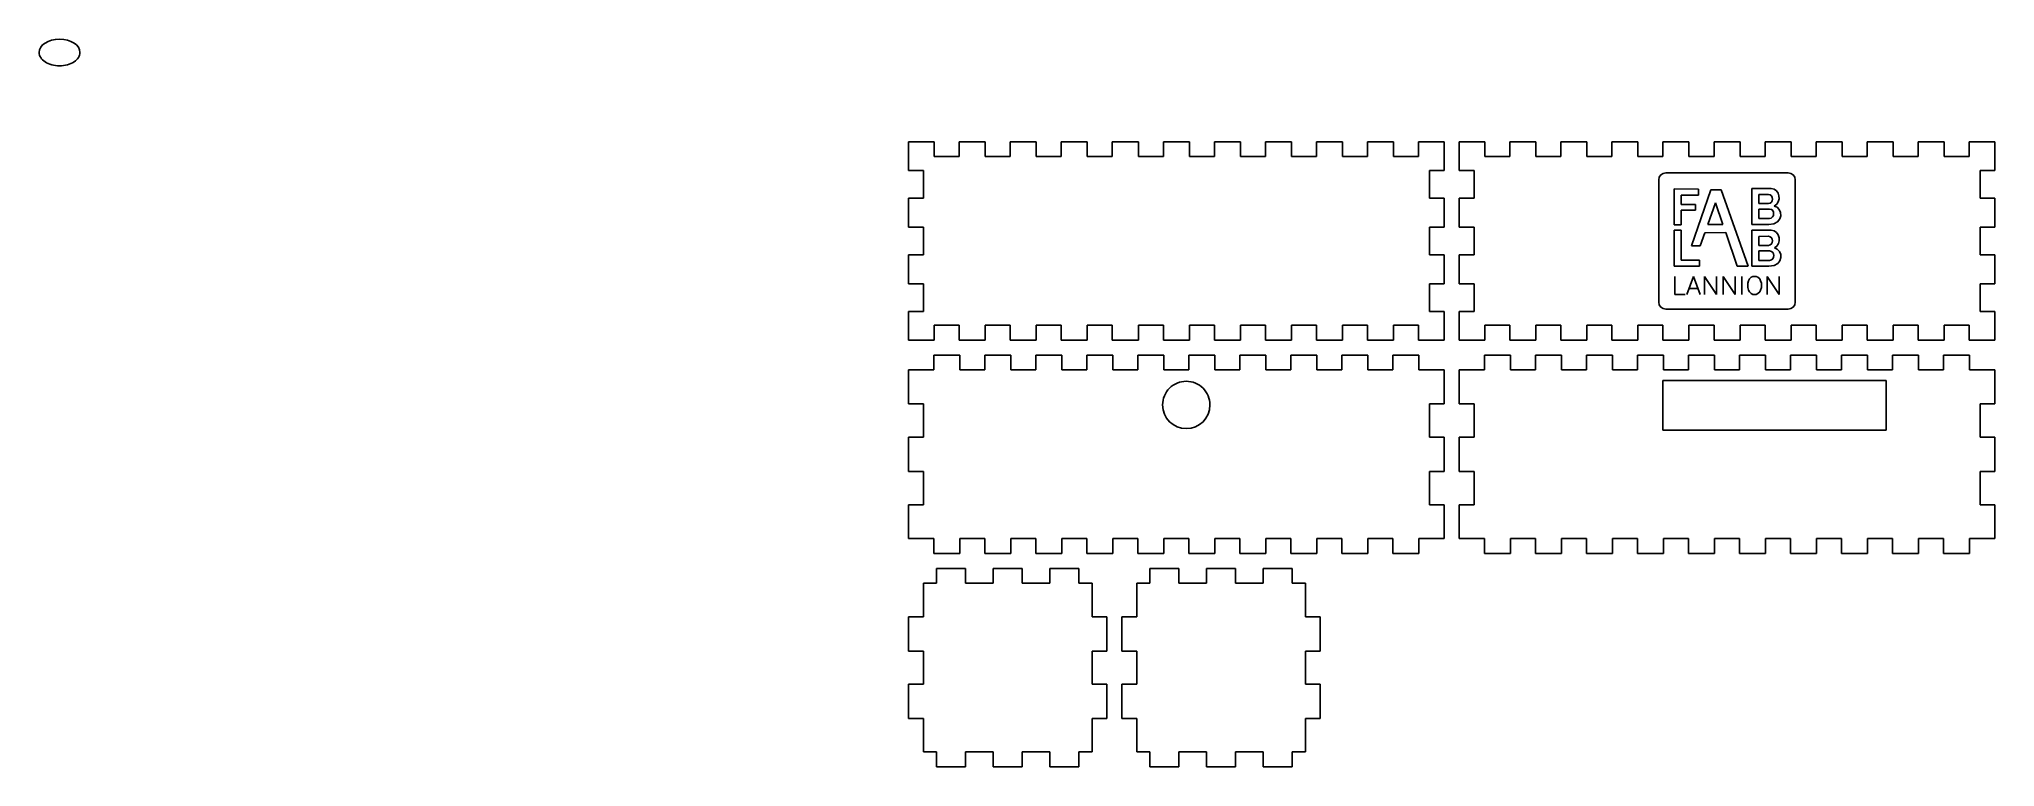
# Model space of a CAD drawing. Extents: x 27 to 421, y -55 to 92.
import ezdxf

# ---------------------------------------------------------------- set-up
doc = ezdxf.new("R2010")
doc.units = 0
doc.layers.add('Calque_1', color=7, linetype='CONTINUOUS')

msp = doc.modelspace()

# ---------------------------------------------------------------- linework, layer by layer
at = {"layer": 'Calque_1', "color": 7}
for p, q in [((35.45296, 89.4948), (35.45296, 89.4948)), ((353.697192, 63.814356), (353.697192, 39.17396)), ((379.807668, 65.232401), (355.115234, 65.232401)), ((381.225688, 39.17396), (381.225688, 63.814356)), ((356.828748, 61.972466), (361.699371, 61.965431)), ((356.828748, 54.713564), (356.828748, 61.972466)), ((358.247019, 60.729395), (358.243341, 58.863077)), ((361.703048, 60.722361), (358.247019, 60.729395)), ((364.230674, 61.817889), (360.321193, 50.487747)), ((361.699371, 61.965431), (361.703048, 60.722361)), ((363.609318, 54.832283), (365.115507, 59.197645)), ((366.268726, 61.822776), (364.230674, 61.817889)), ((365.115507, 59.197677), (366.627816, 54.839623)), ((365.115507, 59.197645), (365.115507, 59.197677)), ((366.268726, 61.821485), (366.268726, 61.822776)), ((371.740769, 46.388271), (366.268726, 61.821485)), ((372.439254, 62.070485), (372.448086, 54.815287)), ((376.340449, 62.070185), (372.439254, 62.070485)), ((373.8621, 60.852301), (375.802162, 60.853524)), ((373.8621, 59.038511), (373.8621, 60.852301)), ((358.243341, 58.863077), (361.128655, 58.859406)), ((361.128655, 57.717902), (358.246853, 57.717902)), ((358.246853, 57.717902), (358.246853, 54.713564)), ((361.128655, 58.859406), (361.128655, 57.717902)), ((373.86088, 56.01265), (373.868241, 57.920793)), ((376.026417, 56.01265), (373.86088, 56.01265)), ((375.802162, 59.038511), (373.8621, 59.038511)), ((373.868241, 57.920793), (376.026417, 57.920793)), ((356.825071, 53.642291), (358.225752, 53.642291)), ((356.828614, 46.39755), (356.825071, 53.642291)), ((358.246853, 54.713564), (356.828748, 54.713564)), ((358.225752, 53.642291), (358.225752, 47.633586)), ((362.084759, 50.487747), (363.014901, 53.16678)), ((363.014901, 53.16678), (367.205051, 53.176559)), ((366.627816, 54.839623), (363.609318, 54.832283)), ((367.205051, 53.176559), (369.500502, 46.391948)), ((372.448086, 54.815287), (375.886977, 54.818654)), ((376.374497, 53.645968), (372.47368, 53.64596)), ((372.47368, 53.64596), (372.482197, 46.390726)), ((373.896527, 52.427776), (375.836525, 52.428999)), ((373.896527, 50.613978), (373.896527, 52.427776)), ((358.225752, 47.633586), (361.937382, 47.633586)), ((360.321193, 50.487747), (362.084759, 50.487747)), ((361.937382, 47.633586), (361.937382, 46.39755)), ((373.895307, 47.588119), (373.902646, 49.496299)), ((376.060843, 47.588119), (373.895307, 47.588119)), ((375.836525, 50.613978), (373.896527, 50.613978)), ((373.902646, 49.496299), (376.060843, 49.496299)), ((361.937382, 46.39755), (356.828614, 46.39755)), ((356.94348, 44.350669), (356.94348, 40.699578)), ((360.706002, 44.350669), (359.337812, 40.699578)), ((360.706002, 44.350669), (362.074192, 40.699578)), ((362.929311, 44.350669), (362.929311, 40.699578)), ((362.929311, 44.350669), (365.323643, 40.699578)), ((365.323643, 44.350669), (365.323643, 40.699578)), ((366.691833, 44.350669), (366.691833, 40.699578)), ((366.691833, 44.350669), (369.086166, 40.699578)), ((369.086166, 44.350669), (369.086166, 40.699578)), ((369.500502, 46.391948), (371.740769, 46.388271)), ((370.454356, 44.350669), (370.454356, 40.699578)), ((371.822546, 43.481362), (371.651522, 42.959777)), ((371.993569, 43.829084), (371.822546, 43.481362)), ((372.335617, 44.176807), (371.993569, 43.829084)), ((372.677664, 44.350669), (372.335617, 44.176807)), ((372.482197, 46.390726), (375.921024, 46.394404)), ((373.361759, 44.350669), (372.677664, 44.350669)), ((373.703807, 44.176807), (373.361759, 44.350669)), ((374.045854, 43.829084), (373.703807, 44.176807)), ((374.216878, 43.481362), (374.045854, 43.829084)), ((374.387902, 42.959777), (374.216878, 43.481362)), ((375.585068, 44.350669), (375.585068, 40.699578)), ((375.585068, 44.350669), (377.9794, 40.699578)), ((377.9794, 44.350669), (377.9794, 40.699578)), ((356.94348, 40.699578), (358.995765, 40.699578)), ((359.850883, 41.916608), (361.561121, 41.916608)), ((371.651522, 42.959777), (371.651522, 42.09047)), ((371.651522, 42.09047), (371.822546, 41.568886)), ((371.822546, 41.568886), (371.993569, 41.221163)), ((371.993569, 41.221163), (372.335617, 40.87344)), ((372.335617, 40.87344), (372.677664, 40.699578)), ((372.677664, 40.699578), (373.361759, 40.699578)), ((373.361759, 40.699578), (373.703807, 40.87344)), ((373.703807, 40.87344), (374.045854, 41.221163)), ((374.045854, 41.221163), (374.216878, 41.568886)), ((374.216878, 41.568886), (374.387902, 42.09047)), ((374.387902, 42.09047), (374.387902, 42.959777)), ((355.115234, 37.755971), (379.807668, 37.755971)), ((354.55026, 23.3775), (399.55026, 23.3775)), ((354.55026, 13.3775), (354.55026, 23.3775)), ((399.55026, 23.3775), (399.55026, 13.3775)), ((263.23021, 18.44122), (263.23021, 18.44122)), ((399.55026, 13.3775), (354.55026, 13.3775))]:
    msp.add_line(p, q, dxfattribs=at)
at = {"layer": 'Calque_1', "color": 1}
for p, q in [((202.46144, 71.49419), (207.654297, 71.49419)), ((202.46144, 65.729904), (202.46144, 71.49419)), ((207.654297, 71.49419), (207.654297, 68.49419)), ((212.697154, 68.49419), (212.697154, 71.49419)), ((212.697154, 71.49419), (217.940011, 71.49419)), ((217.940011, 71.49419), (217.940011, 68.49419)), ((222.982869, 68.49419), (222.982869, 71.49419)), ((222.982869, 71.49419), (228.225726, 71.49419)), ((228.225726, 71.49419), (228.225726, 68.49419)), ((233.268583, 68.49419), (233.268583, 71.49419)), ((233.268583, 71.49419), (238.51144, 71.49419)), ((238.51144, 71.49419), (238.51144, 68.49419)), ((243.554297, 68.49419), (243.554297, 71.49419)), ((243.554297, 71.49419), (248.797154, 71.49419)), ((248.797154, 71.49419), (248.797154, 68.49419)), ((253.840011, 68.49419), (253.840011, 71.49419)), ((253.840011, 71.49419), (259.082869, 71.49419)), ((259.082869, 71.49419), (259.082869, 68.49419)), ((264.125726, 68.49419), (264.125726, 71.49419)), ((264.125726, 71.49419), (269.368583, 71.49419)), ((269.368583, 71.49419), (269.368583, 68.49419)), ((274.41144, 68.49419), (274.41144, 71.49419)), ((274.41144, 71.49419), (279.654297, 71.49419)), ((279.654297, 71.49419), (279.654297, 68.49419)), ((284.697154, 68.49419), (284.697154, 71.49419)), ((284.697154, 71.49419), (289.940011, 71.49419)), ((289.940011, 71.49419), (289.940011, 68.49419)), ((294.982869, 68.49419), (294.982869, 71.49419)), ((294.982869, 71.49419), (300.225726, 71.49419)), ((300.225726, 71.49419), (300.225726, 68.49419)), ((305.26858, 68.49419), (305.26858, 71.49419)), ((305.26858, 71.49419), (310.46144, 71.49419)), ((310.46144, 71.49419), (310.46144, 65.729904)), ((313.46144, 71.49419), (318.654297, 71.49419)), ((313.46144, 65.729904), (313.46144, 71.49419)), ((318.654297, 71.49419), (318.654297, 68.49419)), ((323.697154, 68.49419), (323.697154, 71.49419)), ((323.697154, 71.49419), (328.940011, 71.49419)), ((328.940011, 71.49419), (328.940011, 68.49419)), ((333.982869, 68.49419), (333.982869, 71.49419)), ((333.982869, 71.49419), (339.225726, 71.49419)), ((339.225726, 71.49419), (339.225726, 68.49419)), ((344.268583, 68.49419), (344.268583, 71.49419)), ((344.268583, 71.49419), (349.51144, 71.49419)), ((349.51144, 71.49419), (349.51144, 68.49419)), ((354.554297, 68.49419), (354.554297, 71.49419)), ((354.554297, 71.49419), (359.797154, 71.49419)), ((359.797154, 71.49419), (359.797154, 68.49419)), ((364.840011, 68.49419), (364.840011, 71.49419)), ((364.840011, 71.49419), (370.082869, 71.49419)), ((370.082869, 71.49419), (370.082869, 68.49419)), ((375.125726, 68.49419), (375.125726, 71.49419)), ((375.125726, 71.49419), (380.368583, 71.49419)), ((380.368583, 71.49419), (380.368583, 68.49419)), ((385.41144, 68.49419), (385.41144, 71.49419)), ((385.41144, 71.49419), (390.654297, 71.49419)), ((390.654297, 71.49419), (390.654297, 68.49419)), ((395.697154, 68.49419), (395.697154, 71.49419)), ((395.697154, 71.49419), (400.940011, 71.49419)), ((400.940011, 71.49419), (400.940011, 68.49419)), ((405.982869, 68.49419), (405.982869, 71.49419)), ((405.982869, 71.49419), (411.225726, 71.49419)), ((411.225726, 71.49419), (411.225726, 68.49419)), ((416.26858, 68.49419), (416.26858, 71.49419)), ((416.26858, 71.49419), (421.46144, 71.49419)), ((421.46144, 71.49419), (421.46144, 65.729904)), ((207.654297, 68.49419), (212.697154, 68.49419)), ((217.940011, 68.49419), (222.982869, 68.49419)), ((228.225726, 68.49419), (233.268583, 68.49419)), ((238.51144, 68.49419), (243.554297, 68.49419)), ((248.797154, 68.49419), (253.840011, 68.49419)), ((259.082869, 68.49419), (264.125726, 68.49419)), ((269.368583, 68.49419), (274.41144, 68.49419)), ((279.654297, 68.49419), (284.697154, 68.49419)), ((289.940011, 68.49419), (294.982869, 68.49419)), ((300.225726, 68.49419), (305.26858, 68.49419)), ((318.654297, 68.49419), (323.697154, 68.49419)), ((328.940011, 68.49419), (333.982869, 68.49419)), ((339.225726, 68.49419), (344.268583, 68.49419)), ((349.51144, 68.49419), (354.554297, 68.49419)), ((359.797154, 68.49419), (364.840011, 68.49419)), ((370.082869, 68.49419), (375.125726, 68.49419)), ((380.368583, 68.49419), (385.41144, 68.49419)), ((390.654297, 68.49419), (395.697154, 68.49419)), ((400.940011, 68.49419), (405.982869, 68.49419)), ((411.225726, 68.49419), (416.26858, 68.49419)), ((205.46144, 65.729904), (202.46144, 65.729904)), ((205.46144, 60.115619), (205.46144, 65.729904)), ((310.46144, 65.729904), (307.46144, 65.729904)), ((307.46144, 65.729904), (307.46144, 60.115619)), ((316.46144, 65.729904), (313.46144, 65.729904)), ((316.46144, 60.115619), (316.46144, 65.729904)), ((421.46144, 65.729904), (418.46144, 65.729904)), ((418.46144, 65.729904), (418.46144, 60.115619)), ((202.46144, 54.301333), (202.46144, 60.115619)), ((202.46144, 60.115619), (205.46144, 60.115619)), ((307.46144, 60.115619), (310.46144, 60.115619)), ((310.46144, 60.115619), (310.46144, 54.301333)), ((313.46144, 54.301333), (313.46144, 60.115619)), ((313.46144, 60.115619), (316.46144, 60.115619)), ((418.46144, 60.115619), (421.46144, 60.115619)), ((421.46144, 60.115619), (421.46144, 54.301333)), ((205.46144, 54.301333), (202.46144, 54.301333)), ((205.46144, 48.687047), (205.46144, 54.301333)), ((310.46144, 54.301333), (307.46144, 54.301333)), ((307.46144, 54.301333), (307.46144, 48.687047)), ((316.46144, 54.301333), (313.46144, 54.301333)), ((316.46144, 48.687047), (316.46144, 54.301333)), ((421.46144, 54.301333), (418.46144, 54.301333)), ((418.46144, 54.301333), (418.46144, 48.687047)), ((202.46144, 42.872761), (202.46144, 48.687047)), ((202.46144, 48.687047), (205.46144, 48.687047)), ((307.46144, 48.687047), (310.46144, 48.687047)), ((310.46144, 48.687047), (310.46144, 42.872761)), ((313.46144, 42.872761), (313.46144, 48.687047)), ((313.46144, 48.687047), (316.46144, 48.687047)), ((418.46144, 48.687047), (421.46144, 48.687047)), ((421.46144, 48.687047), (421.46144, 42.872761)), ((205.46144, 42.872761), (202.46144, 42.872761)), ((205.46144, 37.258476), (205.46144, 42.872761)), ((310.46144, 42.872761), (307.46144, 42.872761)), ((307.46144, 42.872761), (307.46144, 37.258476)), ((316.46144, 42.872761), (313.46144, 42.872761)), ((316.46144, 37.258476), (316.46144, 42.872761)), ((421.46144, 42.872761), (418.46144, 42.872761)), ((418.46144, 42.872761), (418.46144, 37.258476)), ((202.46144, 31.49419), (202.46144, 37.258476)), ((202.46144, 37.258476), (205.46144, 37.258476)), ((307.46144, 37.258476), (310.46144, 37.258476)), ((310.46144, 37.258476), (310.46144, 31.49419)), ((313.46144, 31.49419), (313.46144, 37.258476)), ((313.46144, 37.258476), (316.46144, 37.258476)), ((418.46144, 37.258476), (421.46144, 37.258476)), ((421.46144, 37.258476), (421.46144, 31.49419)), ((212.697154, 34.49419), (207.654297, 34.49419)), ((207.654297, 34.49419), (207.654297, 31.49419)), ((212.697154, 31.49419), (212.697154, 34.49419)), ((222.982869, 34.49419), (217.940011, 34.49419)), ((217.940011, 34.49419), (217.940011, 31.49419)), ((222.982869, 31.49419), (222.982869, 34.49419)), ((233.268583, 34.49419), (228.225726, 34.49419)), ((228.225726, 34.49419), (228.225726, 31.49419)), ((233.268583, 31.49419), (233.268583, 34.49419)), ((243.554297, 34.49419), (238.51144, 34.49419)), ((238.51144, 34.49419), (238.51144, 31.49419)), ((243.554297, 31.49419), (243.554297, 34.49419)), ((253.840011, 34.49419), (248.797154, 34.49419)), ((248.797154, 34.49419), (248.797154, 31.49419)), ((253.840011, 31.49419), (253.840011, 34.49419)), ((264.125726, 34.49419), (259.082869, 34.49419)), ((259.082869, 34.49419), (259.082869, 31.49419)), ((264.125726, 31.49419), (264.125726, 34.49419)), ((274.41144, 34.49419), (269.368583, 34.49419)), ((269.368583, 34.49419), (269.368583, 31.49419)), ((274.41144, 31.49419), (274.41144, 34.49419)), ((284.697154, 34.49419), (279.654297, 34.49419)), ((279.654297, 34.49419), (279.654297, 31.49419)), ((284.697154, 31.49419), (284.697154, 34.49419)), ((294.982869, 34.49419), (289.940011, 34.49419)), ((289.940011, 34.49419), (289.940011, 31.49419)), ((294.982869, 31.49419), (294.982869, 34.49419)), ((305.26858, 34.49419), (300.225726, 34.49419)), ((300.225726, 34.49419), (300.225726, 31.49419)), ((305.26858, 31.49419), (305.26858, 34.49419)), ((323.697154, 34.49419), (318.654297, 34.49419)), ((318.654297, 34.49419), (318.654297, 31.49419)), ((323.697154, 31.49419), (323.697154, 34.49419)), ((333.982869, 34.49419), (328.940011, 34.49419)), ((328.940011, 34.49419), (328.940011, 31.49419)), ((333.982869, 31.49419), (333.982869, 34.49419)), ((344.268583, 34.49419), (339.225726, 34.49419)), ((339.225726, 34.49419), (339.225726, 31.49419)), ((344.268583, 31.49419), (344.268583, 34.49419)), ((354.554297, 34.49419), (349.51144, 34.49419)), ((349.51144, 34.49419), (349.51144, 31.49419)), ((354.554297, 31.49419), (354.554297, 34.49419)), ((364.840011, 34.49419), (359.797154, 34.49419)), ((359.797154, 34.49419), (359.797154, 31.49419)), ((364.840011, 31.49419), (364.840011, 34.49419)), ((375.125726, 34.49419), (370.082869, 34.49419)), ((370.082869, 34.49419), (370.082869, 31.49419)), ((375.125726, 31.49419), (375.125726, 34.49419)), ((385.41144, 34.49419), (380.368583, 34.49419)), ((380.368583, 34.49419), (380.368583, 31.49419)), ((385.41144, 31.49419), (385.41144, 34.49419)), ((395.697154, 34.49419), (390.654297, 34.49419)), ((390.654297, 34.49419), (390.654297, 31.49419)), ((395.697154, 31.49419), (395.697154, 34.49419)), ((405.982869, 34.49419), (400.940011, 34.49419)), ((400.940011, 34.49419), (400.940011, 31.49419)), ((405.982869, 31.49419), (405.982869, 34.49419)), ((416.26858, 34.49419), (411.225726, 34.49419)), ((411.225726, 34.49419), (411.225726, 31.49419)), ((416.26858, 31.49419), (416.26858, 34.49419)), ((207.654297, 31.49419), (202.46144, 31.49419)), ((207.554297, 25.49419), (207.554297, 28.49419)), ((207.554297, 28.49419), (212.797154, 28.49419)), ((217.940011, 31.49419), (212.697154, 31.49419)), ((212.797154, 28.49419), (212.797154, 25.49419)), ((217.840011, 25.49419), (217.840011, 28.49419)), ((217.840011, 28.49419), (223.082869, 28.49419)), ((228.225726, 31.49419), (222.982869, 31.49419)), ((223.082869, 28.49419), (223.082869, 25.49419)), ((228.125726, 25.49419), (228.125726, 28.49419)), ((228.125726, 28.49419), (233.368583, 28.49419)), ((238.51144, 31.49419), (233.268583, 31.49419)), ((233.368583, 28.49419), (233.368583, 25.49419)), ((238.41144, 25.49419), (238.41144, 28.49419)), ((238.41144, 28.49419), (243.654297, 28.49419)), ((248.797154, 31.49419), (243.554297, 31.49419)), ((243.654297, 28.49419), (243.654297, 25.49419)), ((248.697154, 25.49419), (248.697154, 28.49419)), ((248.697154, 28.49419), (253.940011, 28.49419)), ((259.082869, 31.49419), (253.840011, 31.49419)), ((253.940011, 28.49419), (253.940011, 25.49419)), ((258.982869, 25.49419), (258.982869, 28.49419)), ((258.982869, 28.49419), (264.225726, 28.49419)), ((269.368583, 31.49419), (264.125726, 31.49419)), ((264.225726, 28.49419), (264.225726, 25.49419)), ((269.268583, 25.49419), (269.268583, 28.49419)), ((269.268583, 28.49419), (274.51144, 28.49419)), ((279.654297, 31.49419), (274.41144, 31.49419)), ((274.51144, 28.49419), (274.51144, 25.49419)), ((279.554297, 25.49419), (279.554297, 28.49419)), ((279.554297, 28.49419), (284.797154, 28.49419)), ((289.940011, 31.49419), (284.697154, 31.49419)), ((284.797154, 28.49419), (284.797154, 25.49419)), ((289.840011, 25.49419), (289.840011, 28.49419)), ((289.840011, 28.49419), (295.082869, 28.49419)), ((300.225726, 31.49419), (294.982869, 31.49419)), ((295.082869, 28.49419), (295.082869, 25.49419)), ((300.125726, 25.49419), (300.125726, 28.49419)), ((300.125726, 28.49419), (305.36858, 28.49419)), ((310.46144, 31.49419), (305.26858, 31.49419)), ((305.36858, 28.49419), (305.36858, 25.49419)), ((318.654297, 31.49419), (313.46144, 31.49419)), ((318.554297, 25.49419), (318.554297, 28.49419)), ((318.554297, 28.49419), (323.797154, 28.49419)), ((328.940011, 31.49419), (323.697154, 31.49419)), ((323.797154, 28.49419), (323.797154, 25.49419)), ((328.840011, 25.49419), (328.840011, 28.49419)), ((328.840011, 28.49419), (334.082869, 28.49419)), ((339.225726, 31.49419), (333.982869, 31.49419)), ((334.082869, 28.49419), (334.082869, 25.49419)), ((339.125726, 25.49419), (339.125726, 28.49419)), ((339.125726, 28.49419), (344.368583, 28.49419)), ((349.51144, 31.49419), (344.268583, 31.49419)), ((344.368583, 28.49419), (344.368583, 25.49419)), ((349.41144, 25.49419), (349.41144, 28.49419)), ((349.41144, 28.49419), (354.654297, 28.49419)), ((359.797154, 31.49419), (354.554297, 31.49419)), ((354.654297, 28.49419), (354.654297, 25.49419)), ((359.697154, 25.49419), (359.697154, 28.49419)), ((359.697154, 28.49419), (364.940011, 28.49419)), ((370.082869, 31.49419), (364.840011, 31.49419)), ((364.940011, 28.49419), (364.940011, 25.49419)), ((369.982869, 25.49419), (369.982869, 28.49419)), ((369.982869, 28.49419), (375.225726, 28.49419)), ((380.368583, 31.49419), (375.125726, 31.49419)), ((375.225726, 28.49419), (375.225726, 25.49419)), ((380.268583, 25.49419), (380.268583, 28.49419)), ((380.268583, 28.49419), (385.51144, 28.49419)), ((390.654297, 31.49419), (385.41144, 31.49419)), ((385.51144, 28.49419), (385.51144, 25.49419)), ((390.554297, 25.49419), (390.554297, 28.49419)), ((390.554297, 28.49419), (395.797154, 28.49419)), ((400.940011, 31.49419), (395.697154, 31.49419)), ((395.797154, 28.49419), (395.797154, 25.49419)), ((400.840011, 25.49419), (400.840011, 28.49419)), ((400.840011, 28.49419), (406.082869, 28.49419)), ((411.225726, 31.49419), (405.982869, 31.49419)), ((406.082869, 28.49419), (406.082869, 25.49419)), ((411.125726, 25.49419), (411.125726, 28.49419)), ((411.125726, 28.49419), (416.36858, 28.49419)), ((421.46144, 31.49419), (416.26858, 31.49419)), ((416.36858, 28.49419), (416.36858, 25.49419)), ((202.46144, 25.49419), (207.554297, 25.49419)), ((202.46144, 18.64419), (202.46144, 25.49419)), ((212.797154, 25.49419), (217.840011, 25.49419)), ((223.082869, 25.49419), (228.125726, 25.49419)), ((233.368583, 25.49419), (238.41144, 25.49419)), ((243.654297, 25.49419), (248.697154, 25.49419)), ((253.940011, 25.49419), (258.982869, 25.49419)), ((264.225726, 25.49419), (269.268583, 25.49419)), ((274.51144, 25.49419), (279.554297, 25.49419)), ((284.797154, 25.49419), (289.840011, 25.49419)), ((295.082869, 25.49419), (300.125726, 25.49419)), ((305.36858, 25.49419), (310.46144, 25.49419)), ((310.46144, 25.49419), (310.46144, 18.64419)), ((313.46144, 25.49419), (318.554297, 25.49419)), ((313.46144, 18.64419), (313.46144, 25.49419)), ((323.797154, 25.49419), (328.840011, 25.49419)), ((334.082869, 25.49419), (339.125726, 25.49419)), ((344.368583, 25.49419), (349.41144, 25.49419)), ((354.654297, 25.49419), (359.697154, 25.49419)), ((364.940011, 25.49419), (369.982869, 25.49419)), ((375.225726, 25.49419), (380.268583, 25.49419)), ((385.51144, 25.49419), (390.554297, 25.49419)), ((395.797154, 25.49419), (400.840011, 25.49419)), ((406.082869, 25.49419), (411.125726, 25.49419)), ((416.36858, 25.49419), (421.46144, 25.49419)), ((421.46144, 25.49419), (421.46144, 18.64419)), ((205.46144, 18.64419), (202.46144, 18.64419)), ((205.46144, 11.94419), (205.46144, 18.64419)), ((310.46144, 18.64419), (307.46144, 18.64419)), ((307.46144, 18.64419), (307.46144, 11.94419)), ((316.46144, 18.64419), (313.46144, 18.64419)), ((316.46144, 11.94419), (316.46144, 18.64419)), ((421.46144, 18.64419), (418.46144, 18.64419)), ((418.46144, 18.64419), (418.46144, 11.94419)), ((202.46144, 5.04419), (202.46144, 11.94419)), ((202.46144, 11.94419), (205.46144, 11.94419)), ((307.46144, 11.94419), (310.46144, 11.94419)), ((310.46144, 11.94419), (310.46144, 5.04419)), ((313.46144, 5.04419), (313.46144, 11.94419)), ((313.46144, 11.94419), (316.46144, 11.94419)), ((418.46144, 11.94419), (421.46144, 11.94419)), ((421.46144, 11.94419), (421.46144, 5.04419)), ((205.46144, 5.04419), (202.46144, 5.04419)), ((205.46144, -1.65581), (205.46144, 5.04419)), ((310.46144, 5.04419), (307.46144, 5.04419)), ((307.46144, 5.04419), (307.46144, -1.65581)), ((316.46144, 5.04419), (313.46144, 5.04419)), ((316.46144, -1.65581), (316.46144, 5.04419)), ((421.46144, 5.04419), (418.46144, 5.04419)), ((418.46144, 5.04419), (418.46144, -1.65581)), ((202.46144, -8.50581), (202.46144, -1.65581)), ((202.46144, -1.65581), (205.46144, -1.65581)), ((307.46144, -1.65581), (310.46144, -1.65581)), ((310.46144, -1.65581), (310.46144, -8.50581)), ((313.46144, -8.50581), (313.46144, -1.65581)), ((313.46144, -1.65581), (316.46144, -1.65581)), ((418.46144, -1.65581), (421.46144, -1.65581)), ((421.46144, -1.65581), (421.46144, -8.50581)), ((207.554297, -8.50581), (202.46144, -8.50581)), ((207.554297, -11.50581), (207.554297, -8.50581)), ((212.797154, -11.50581), (207.554297, -11.50581)), ((217.840011, -8.50581), (212.797154, -8.50581)), ((212.797154, -8.50581), (212.797154, -11.50581)), ((217.840011, -11.50581), (217.840011, -8.50581)), ((223.082869, -11.50581), (217.840011, -11.50581)), ((228.125726, -8.50581), (223.082869, -8.50581)), ((223.082869, -8.50581), (223.082869, -11.50581)), ((228.125726, -11.50581), (228.125726, -8.50581)), ((233.368583, -11.50581), (228.125726, -11.50581)), ((238.41144, -8.50581), (233.368583, -8.50581)), ((233.368583, -8.50581), (233.368583, -11.50581)), ((238.41144, -11.50581), (238.41144, -8.50581)), ((243.654297, -11.50581), (238.41144, -11.50581)), ((248.697154, -8.50581), (243.654297, -8.50581)), ((243.654297, -8.50581), (243.654297, -11.50581)), ((248.697154, -11.50581), (248.697154, -8.50581)), ((253.940011, -11.50581), (248.697154, -11.50581)), ((258.982869, -8.50581), (253.940011, -8.50581)), ((253.940011, -8.50581), (253.940011, -11.50581)), ((258.982869, -11.50581), (258.982869, -8.50581)), ((264.225726, -11.50581), (258.982869, -11.50581)), ((269.268583, -8.50581), (264.225726, -8.50581)), ((264.225726, -8.50581), (264.225726, -11.50581)), ((269.268583, -11.50581), (269.268583, -8.50581)), ((274.51144, -11.50581), (269.268583, -11.50581)), ((279.554297, -8.50581), (274.51144, -8.50581)), ((274.51144, -8.50581), (274.51144, -11.50581)), ((279.554297, -11.50581), (279.554297, -8.50581)), ((284.797154, -11.50581), (279.554297, -11.50581)), ((289.840011, -8.50581), (284.797154, -8.50581)), ((284.797154, -8.50581), (284.797154, -11.50581)), ((289.840011, -11.50581), (289.840011, -8.50581)), ((295.082869, -11.50581), (289.840011, -11.50581)), ((300.125726, -8.50581), (295.082869, -8.50581)), ((295.082869, -8.50581), (295.082869, -11.50581)), ((300.125726, -11.50581), (300.125726, -8.50581)), ((305.36858, -11.50581), (300.125726, -11.50581)), ((310.46144, -8.50581), (305.36858, -8.50581)), ((305.36858, -8.50581), (305.36858, -11.50581)), ((318.554297, -8.50581), (313.46144, -8.50581)), ((318.554297, -11.50581), (318.554297, -8.50581)), ((323.797154, -11.50581), (318.554297, -11.50581)), ((328.840011, -8.50581), (323.797154, -8.50581)), ((323.797154, -8.50581), (323.797154, -11.50581)), ((328.840011, -11.50581), (328.840011, -8.50581)), ((334.082869, -11.50581), (328.840011, -11.50581)), ((339.125726, -8.50581), (334.082869, -8.50581)), ((334.082869, -8.50581), (334.082869, -11.50581)), ((339.125726, -11.50581), (339.125726, -8.50581)), ((344.368583, -11.50581), (339.125726, -11.50581)), ((349.41144, -8.50581), (344.368583, -8.50581)), ((344.368583, -8.50581), (344.368583, -11.50581)), ((349.41144, -11.50581), (349.41144, -8.50581)), ((354.654297, -11.50581), (349.41144, -11.50581)), ((359.697154, -8.50581), (354.654297, -8.50581)), ((354.654297, -8.50581), (354.654297, -11.50581)), ((359.697154, -11.50581), (359.697154, -8.50581)), ((364.940011, -11.50581), (359.697154, -11.50581)), ((369.982869, -8.50581), (364.940011, -8.50581)), ((364.940011, -8.50581), (364.940011, -11.50581)), ((369.982869, -11.50581), (369.982869, -8.50581)), ((375.225726, -11.50581), (369.982869, -11.50581)), ((380.268583, -8.50581), (375.225726, -8.50581)), ((375.225726, -8.50581), (375.225726, -11.50581)), ((380.268583, -11.50581), (380.268583, -8.50581)), ((385.51144, -11.50581), (380.268583, -11.50581)), ((390.554297, -8.50581), (385.51144, -8.50581)), ((385.51144, -8.50581), (385.51144, -11.50581)), ((390.554297, -11.50581), (390.554297, -8.50581)), ((395.797154, -11.50581), (390.554297, -11.50581)), ((400.840011, -8.50581), (395.797154, -8.50581)), ((395.797154, -8.50581), (395.797154, -11.50581)), ((400.840011, -11.50581), (400.840011, -8.50581)), ((406.082869, -11.50581), (400.840011, -11.50581)), ((411.125726, -8.50581), (406.082869, -8.50581)), ((406.082869, -8.50581), (406.082869, -11.50581)), ((411.125726, -11.50581), (411.125726, -8.50581)), ((416.36858, -11.50581), (411.125726, -11.50581)), ((421.46144, -8.50581), (416.36858, -8.50581)), ((416.36858, -8.50581), (416.36858, -11.50581)), ((208.125726, -17.50581), (208.125726, -14.50581)), ((208.125726, -14.50581), (213.940011, -14.50581)), ((213.940011, -14.50581), (213.940011, -17.50581)), ((219.554297, -17.50581), (219.554297, -14.50581)), ((219.554297, -14.50581), (225.368583, -14.50581)), ((225.368583, -14.50581), (225.368583, -17.50581)), ((230.982869, -17.50581), (230.982869, -14.50581)), ((230.982869, -14.50581), (236.797154, -14.50581)), ((236.797154, -14.50581), (236.797154, -17.50581)), ((251.125726, -17.50581), (251.125726, -14.50581)), ((251.125726, -14.50581), (256.940011, -14.50581)), ((256.940011, -14.50581), (256.940011, -17.50581)), ((262.554297, -17.50581), (262.554297, -14.50581)), ((262.554297, -14.50581), (268.368583, -14.50581)), ((268.368583, -14.50581), (268.368583, -17.50581)), ((273.982869, -17.50581), (273.982869, -14.50581)), ((273.982869, -14.50581), (279.797154, -14.50581)), ((279.797154, -14.50581), (279.797154, -17.50581)), ((205.46144, -17.50581), (208.125726, -17.50581)), ((205.46144, -24.25581), (205.46144, -17.50581)), ((213.940011, -17.50581), (219.554297, -17.50581)), ((225.368583, -17.50581), (230.982869, -17.50581)), ((236.797154, -17.50581), (239.46144, -17.50581)), ((239.46144, -17.50581), (239.46144, -24.25581)), ((248.46144, -17.50581), (251.125726, -17.50581)), ((248.46144, -24.25581), (248.46144, -17.50581)), ((256.940011, -17.50581), (262.554297, -17.50581)), ((268.368583, -17.50581), (273.982869, -17.50581)), ((279.797154, -17.50581), (282.46144, -17.50581)), ((282.46144, -17.50581), (282.46144, -24.25581)), ((202.46144, -31.15581), (202.46144, -24.25581)), ((202.46144, -24.25581), (205.46144, -24.25581)), ((239.46144, -24.25581), (242.46144, -24.25581)), ((242.46144, -24.25581), (242.46144, -31.15581)), ((245.46144, -31.15581), (245.46144, -24.25581)), ((245.46144, -24.25581), (248.46144, -24.25581)), ((282.46144, -24.25581), (285.46144, -24.25581)), ((285.46144, -24.25581), (285.46144, -31.15581)), ((205.46144, -31.15581), (202.46144, -31.15581)), ((205.46144, -37.85581), (205.46144, -31.15581)), ((242.46144, -31.15581), (239.46144, -31.15581)), ((239.46144, -31.15581), (239.46144, -37.85581)), ((248.46144, -31.15581), (245.46144, -31.15581)), ((248.46144, -37.85581), (248.46144, -31.15581)), ((285.46144, -31.15581), (282.46144, -31.15581)), ((282.46144, -31.15581), (282.46144, -37.85581)), ((202.46144, -44.75581), (202.46144, -37.85581)), ((202.46144, -37.85581), (205.46144, -37.85581)), ((239.46144, -37.85581), (242.46144, -37.85581)), ((242.46144, -37.85581), (242.46144, -44.75581)), ((245.46144, -44.75581), (245.46144, -37.85581)), ((245.46144, -37.85581), (248.46144, -37.85581)), ((282.46144, -37.85581), (285.46144, -37.85581)), ((285.46144, -37.85581), (285.46144, -44.75581)), ((205.46144, -44.75581), (202.46144, -44.75581)), ((205.46144, -51.50581), (205.46144, -44.75581)), ((242.46144, -44.75581), (239.46144, -44.75581)), ((239.46144, -44.75581), (239.46144, -51.50581)), ((248.46144, -44.75581), (245.46144, -44.75581)), ((248.46144, -51.50581), (248.46144, -44.75581)), ((285.46144, -44.75581), (282.46144, -44.75581)), ((282.46144, -44.75581), (282.46144, -51.50581)), ((208.125726, -51.50581), (205.46144, -51.50581)), ((208.125726, -54.50581), (208.125726, -51.50581)), ((213.940011, -54.50581), (208.125726, -54.50581)), ((219.554297, -51.50581), (213.940011, -51.50581)), ((213.940011, -51.50581), (213.940011, -54.50581)), ((219.554297, -54.50581), (219.554297, -51.50581)), ((225.368583, -54.50581), (219.554297, -54.50581)), ((230.982869, -51.50581), (225.368583, -51.50581)), ((225.368583, -51.50581), (225.368583, -54.50581)), ((230.982869, -54.50581), (230.982869, -51.50581)), ((236.797154, -54.50581), (230.982869, -54.50581)), ((239.46144, -51.50581), (236.797154, -51.50581)), ((236.797154, -51.50581), (236.797154, -54.50581)), ((251.125726, -51.50581), (248.46144, -51.50581)), ((251.125726, -54.50581), (251.125726, -51.50581)), ((256.940011, -54.50581), (251.125726, -54.50581)), ((262.554297, -51.50581), (256.940011, -51.50581)), ((256.940011, -51.50581), (256.940011, -54.50581)), ((262.554297, -54.50581), (262.554297, -51.50581)), ((268.368583, -54.50581), (262.554297, -54.50581)), ((273.982869, -51.50581), (268.368583, -51.50581)), ((268.368583, -51.50581), (268.368583, -54.50581)), ((273.982869, -54.50581), (273.982869, -51.50581)), ((279.797154, -54.50581), (273.982869, -54.50581)), ((282.46144, -51.50581), (279.797154, -51.50581)), ((279.797154, -51.50581), (279.797154, -54.50581))]:
    msp.add_line(p, q, dxfattribs=at)
at = {"layer": 'Calque_1', "color": 7}
for points in [[(27.212541, 89.4948), (27.212547, 90.976537), (29.057226, 92.17772), (31.33275, 92.17772)], [(31.33275, 92.17772), (33.608275, 92.17772), (35.452954, 90.976537), (35.45296, 89.4948)], [(28.419321, 87.597682), (27.646631, 88.100829), (27.21254, 88.783243), (27.212541, 89.4948)], [(31.33275, 86.81187), (30.240002, 86.81187), (29.19201, 87.094535), (28.419321, 87.597682)], [(34.24618, 87.597682), (33.473491, 87.094535), (32.425498, 86.81187), (31.33275, 86.81187)], [(35.45296, 89.4948), (35.452961, 88.783243), (35.018869, 88.100829), (34.24618, 87.597682)], [(355.115234, 65.232401), (354.332334, 65.232401), (353.697192, 64.59726), (353.697192, 63.814356)], [(381.225688, 63.814356), (381.225688, 64.59726), (380.590546, 65.232401), (379.807668, 65.232401)], [(375.802162, 60.853524), (376.86329, 60.850157), (376.873069, 59.044778), (375.802162, 59.038511)], [(376.974056, 58.538174), (378.558267, 59.287753), (378.172427, 62.038969), (376.340449, 62.070185)], [(375.886977, 54.818654), (379.105482, 54.850757), (378.733301, 58.207396), (376.974056, 58.538174)], [(376.026417, 57.920793), (377.183274, 57.85729), (377.111919, 56.102291), (376.026417, 56.01265)], [(375.836525, 52.428999), (376.897685, 52.425328), (376.907496, 50.620224), (375.836525, 50.613978)], [(377.008104, 50.113952), (378.592346, 50.863561), (378.206506, 53.614784), (376.374497, 53.645968)], [(375.921024, 46.394404), (379.139561, 46.426538), (378.76738, 49.783179), (377.008104, 50.113952)], [(376.060843, 49.496299), (377.217669, 49.432736), (377.146377, 47.67776), (376.060843, 47.588119)], [(353.697192, 39.17396), (353.697192, 38.391113), (354.332334, 37.755971), (355.115234, 37.755971)], [(379.807668, 37.755971), (380.590546, 37.755971), (381.225688, 38.391113), (381.225688, 39.17396)], [(253.69221, 18.44122), (253.692205, 19.706041), (254.19465, 20.91906), (255.089011, 21.813425)], [(255.089011, 21.813425), (255.983373, 22.70779), (257.196389, 23.21024), (258.46121, 23.21024)], [(258.46121, 23.21024), (259.726031, 23.21024), (260.939047, 22.70779), (261.833409, 21.813425)], [(261.833409, 21.813425), (262.72777, 20.91906), (263.230215, 19.706041), (263.23021, 18.44122)], [(258.46121, 13.67222), (255.827364, 13.672221), (253.692211, 15.807374), (253.69221, 18.44122)], [(263.23021, 18.44122), (263.230209, 15.807374), (261.095056, 13.672221), (258.46121, 13.67222)]]:
    msp.add_open_spline(points, degree=3, dxfattribs=at)

doc.saveas('drawing.dxf')
